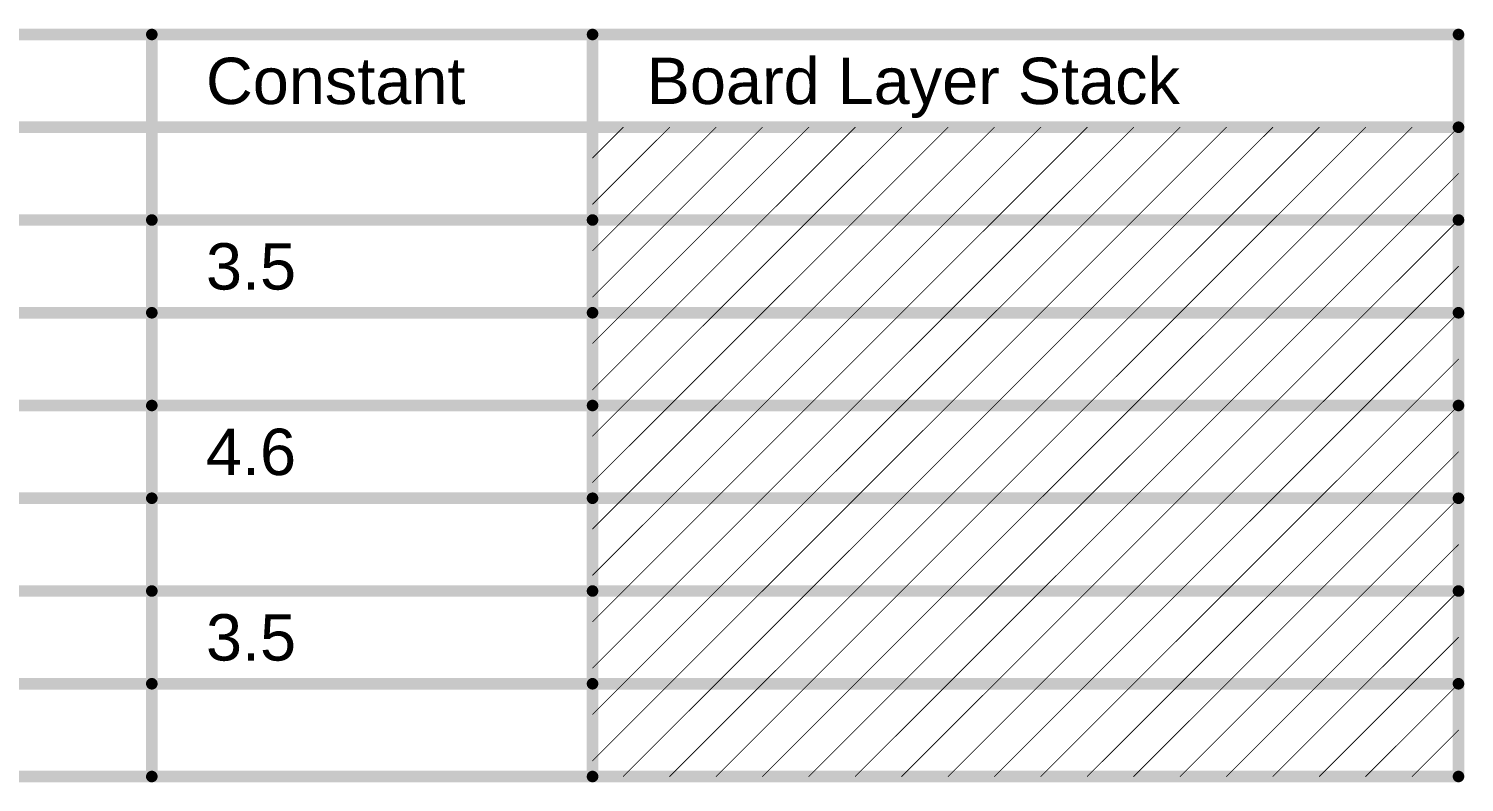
# Model space of a CAD drawing. Header units: inches. Extents: x -25 to 209, y 65 to 158.
# Drawn here: x 161.99 to 209.14, y 94.63 to 119.39 of the extents above; entities that cross this region are included whole.
import ezdxf

# ---------------------------------------------------------------- set-up
doc = ezdxf.new("R2010")
doc.units = ezdxf.units.IN
doc.layers.add('Fabrication', color=76, linetype='Continuous')
doc.styles.add('Arial', font='', dxfattribs={"height": 0.2})
doc.styles.get('Arial').set_extended_font_data('Arial')

msp = doc.modelspace()

# ---------------------------------------------------------------- linework, layer by layer
at = {"layer": 'Fabrication'}
for points in [[(93.664, 119.202, 0.381, 0.381, 0), (208.95, 119.202, 0.381, 0.381, 0)], [(166.036, 94.818, 0.381, 0.381, 0), (166.036, 119.202, 0.381, 0.381, 0)], [(180.51, 94.818, 0.381, 0.381, 0), (180.51, 119.202, 0.381, 0.381, 0)], [(208.95, 94.818, 0.381, 0.381, 0), (208.95, 119.202, 0.381, 0.381, 0)], [(93.664, 116.154, 0.381, 0.381, 0), (208.95, 116.154, 0.381, 0.381, 0)], [(180.51, 113.622, 0.0254, 0.0254, 0), (183.042, 116.154, 0.0254, 0.0254, 0)], [(180.51, 115.146, 0.0254, 0.0254, 0), (181.518, 116.154, 0.0254, 0.0254, 0)], [(181.518, 113.106, 0.0254, 0.0254, 0), (184.566, 116.154, 0.0254, 0.0254, 0)], [(183.042, 113.106, 0.0254, 0.0254, 0), (186.09, 116.154, 0.0254, 0.0254, 0)], [(184.566, 113.106, 0.0254, 0.0254, 0), (187.614, 116.154, 0.0254, 0.0254, 0)], [(186.09, 113.106, 0.0254, 0.0254, 0), (189.138, 116.154, 0.0254, 0.0254, 0)], [(187.614, 113.106, 0.0254, 0.0254, 0), (190.662, 116.154, 0.0254, 0.0254, 0)], [(189.138, 113.106, 0.0254, 0.0254, 0), (192.186, 116.154, 0.0254, 0.0254, 0)], [(190.662, 113.106, 0.0254, 0.0254, 0), (193.71, 116.154, 0.0254, 0.0254, 0)], [(192.186, 113.106, 0.0254, 0.0254, 0), (195.234, 116.154, 0.0254, 0.0254, 0)], [(193.71, 113.106, 0.0254, 0.0254, 0), (196.758, 116.154, 0.0254, 0.0254, 0)], [(195.234, 113.106, 0.0254, 0.0254, 0), (198.282, 116.154, 0.0254, 0.0254, 0)], [(196.758, 113.106, 0.0254, 0.0254, 0), (199.806, 116.154, 0.0254, 0.0254, 0)], [(198.282, 113.106, 0.0254, 0.0254, 0), (201.33, 116.154, 0.0254, 0.0254, 0)], [(199.806, 113.106, 0.0254, 0.0254, 0), (202.854, 116.154, 0.0254, 0.0254, 0)], [(201.33, 113.106, 0.0254, 0.0254, 0), (204.378, 116.154, 0.0254, 0.0254, 0)], [(202.854, 113.106, 0.0254, 0.0254, 0), (205.902, 116.154, 0.0254, 0.0254, 0)], [(204.378, 113.106, 0.0254, 0.0254, 0), (207.426, 116.154, 0.0254, 0.0254, 0)], [(205.902, 113.106, 0.0254, 0.0254, 0), (208.95, 116.154, 0.0254, 0.0254, 0)], [(207.426, 113.106, 0.0254, 0.0254, 0), (208.95, 114.63, 0.0254, 0.0254, 0)], [(149.53, 113.106, 0.381, 0.381, 0), (166.036, 113.106, 0.381, 0.381, 0)], [(166.036, 113.106, 0.381, 0.381, 0), (180.51, 113.106, 0.381, 0.381, 0)], [(180.51, 113.106, 0.381, 0.381, 0), (208.95, 113.106, 0.381, 0.381, 0)], [(180.51, 110.574, 0.0254, 0.0254, 0), (183.042, 113.106, 0.0254, 0.0254, 0)], [(180.51, 112.098, 0.0254, 0.0254, 0), (181.518, 113.106, 0.0254, 0.0254, 0)], [(181.518, 110.058, 0.0254, 0.0254, 0), (184.566, 113.106, 0.0254, 0.0254, 0)], [(183.042, 110.058, 0.0254, 0.0254, 0), (186.09, 113.106, 0.0254, 0.0254, 0)], [(184.566, 110.058, 0.0254, 0.0254, 0), (187.614, 113.106, 0.0254, 0.0254, 0)], [(186.09, 110.058, 0.0254, 0.0254, 0), (189.138, 113.106, 0.0254, 0.0254, 0)], [(187.614, 110.058, 0.0254, 0.0254, 0), (190.662, 113.106, 0.0254, 0.0254, 0)], [(189.138, 110.058, 0.0254, 0.0254, 0), (192.186, 113.106, 0.0254, 0.0254, 0)], [(190.662, 110.058, 0.0254, 0.0254, 0), (193.71, 113.106, 0.0254, 0.0254, 0)], [(192.186, 110.058, 0.0254, 0.0254, 0), (195.234, 113.106, 0.0254, 0.0254, 0)], [(193.71, 110.058, 0.0254, 0.0254, 0), (196.758, 113.106, 0.0254, 0.0254, 0)], [(195.234, 110.058, 0.0254, 0.0254, 0), (198.282, 113.106, 0.0254, 0.0254, 0)], [(196.758, 110.058, 0.0254, 0.0254, 0), (199.806, 113.106, 0.0254, 0.0254, 0)], [(198.282, 110.058, 0.0254, 0.0254, 0), (201.33, 113.106, 0.0254, 0.0254, 0)], [(199.806, 110.058, 0.0254, 0.0254, 0), (202.854, 113.106, 0.0254, 0.0254, 0)], [(201.33, 110.058, 0.0254, 0.0254, 0), (204.378, 113.106, 0.0254, 0.0254, 0)], [(202.854, 110.058, 0.0254, 0.0254, 0), (205.902, 113.106, 0.0254, 0.0254, 0)], [(204.378, 110.058, 0.0254, 0.0254, 0), (207.426, 113.106, 0.0254, 0.0254, 0)], [(205.902, 110.058, 0.0254, 0.0254, 0), (208.95, 113.106, 0.0254, 0.0254, 0)], [(207.426, 110.058, 0.0254, 0.0254, 0), (208.95, 111.582, 0.0254, 0.0254, 0)], [(149.53, 110.058, 0.381, 0.381, 0), (166.036, 110.058, 0.381, 0.381, 0)], [(166.036, 110.058, 0.381, 0.381, 0), (180.51, 110.058, 0.381, 0.381, 0)], [(180.51, 110.058, 0.381, 0.381, 0), (208.95, 110.058, 0.381, 0.381, 0)], [(180.51, 107.526, 0.0254, 0.0254, 0), (183.042, 110.058, 0.0254, 0.0254, 0)], [(180.51, 109.05, 0.0254, 0.0254, 0), (181.518, 110.058, 0.0254, 0.0254, 0)], [(181.518, 107.01, 0.0254, 0.0254, 0), (184.566, 110.058, 0.0254, 0.0254, 0)], [(183.042, 107.01, 0.0254, 0.0254, 0), (186.09, 110.058, 0.0254, 0.0254, 0)], [(184.566, 107.01, 0.0254, 0.0254, 0), (187.614, 110.058, 0.0254, 0.0254, 0)], [(186.09, 107.01, 0.0254, 0.0254, 0), (189.138, 110.058, 0.0254, 0.0254, 0)], [(187.614, 107.01, 0.0254, 0.0254, 0), (190.662, 110.058, 0.0254, 0.0254, 0)], [(189.138, 107.01, 0.0254, 0.0254, 0), (192.186, 110.058, 0.0254, 0.0254, 0)], [(190.662, 107.01, 0.0254, 0.0254, 0), (193.71, 110.058, 0.0254, 0.0254, 0)], [(192.186, 107.01, 0.0254, 0.0254, 0), (195.234, 110.058, 0.0254, 0.0254, 0)], [(193.71, 107.01, 0.0254, 0.0254, 0), (196.758, 110.058, 0.0254, 0.0254, 0)], [(195.234, 107.01, 0.0254, 0.0254, 0), (198.282, 110.058, 0.0254, 0.0254, 0)], [(196.758, 107.01, 0.0254, 0.0254, 0), (199.806, 110.058, 0.0254, 0.0254, 0)], [(198.282, 107.01, 0.0254, 0.0254, 0), (201.33, 110.058, 0.0254, 0.0254, 0)], [(199.806, 107.01, 0.0254, 0.0254, 0), (202.854, 110.058, 0.0254, 0.0254, 0)], [(201.33, 107.01, 0.0254, 0.0254, 0), (204.378, 110.058, 0.0254, 0.0254, 0)], [(202.854, 107.01, 0.0254, 0.0254, 0), (205.902, 110.058, 0.0254, 0.0254, 0)], [(204.378, 107.01, 0.0254, 0.0254, 0), (207.426, 110.058, 0.0254, 0.0254, 0)], [(205.902, 107.01, 0.0254, 0.0254, 0), (208.95, 110.058, 0.0254, 0.0254, 0)], [(207.426, 107.01, 0.0254, 0.0254, 0), (208.95, 108.534, 0.0254, 0.0254, 0)], [(149.53, 107.01, 0.381, 0.381, 0), (166.036, 107.01, 0.381, 0.381, 0)], [(166.036, 107.01, 0.381, 0.381, 0), (180.51, 107.01, 0.381, 0.381, 0)], [(180.51, 107.01, 0.381, 0.381, 0), (208.95, 107.01, 0.381, 0.381, 0)], [(180.51, 104.478, 0.0254, 0.0254, 0), (183.042, 107.01, 0.0254, 0.0254, 0)], [(180.51, 106.002, 0.0254, 0.0254, 0), (181.518, 107.01, 0.0254, 0.0254, 0)], [(181.518, 103.962, 0.0254, 0.0254, 0), (184.566, 107.01, 0.0254, 0.0254, 0)], [(183.042, 103.962, 0.0254, 0.0254, 0), (186.09, 107.01, 0.0254, 0.0254, 0)], [(184.566, 103.962, 0.0254, 0.0254, 0), (187.614, 107.01, 0.0254, 0.0254, 0)], [(186.09, 103.962, 0.0254, 0.0254, 0), (189.138, 107.01, 0.0254, 0.0254, 0)], [(187.614, 103.962, 0.0254, 0.0254, 0), (190.662, 107.01, 0.0254, 0.0254, 0)], [(189.138, 103.962, 0.0254, 0.0254, 0), (192.186, 107.01, 0.0254, 0.0254, 0)], [(190.662, 103.962, 0.0254, 0.0254, 0), (193.71, 107.01, 0.0254, 0.0254, 0)], [(192.186, 103.962, 0.0254, 0.0254, 0), (195.234, 107.01, 0.0254, 0.0254, 0)], [(193.71, 103.962, 0.0254, 0.0254, 0), (196.758, 107.01, 0.0254, 0.0254, 0)], [(195.234, 103.962, 0.0254, 0.0254, 0), (198.282, 107.01, 0.0254, 0.0254, 0)], [(196.758, 103.962, 0.0254, 0.0254, 0), (199.806, 107.01, 0.0254, 0.0254, 0)], [(198.282, 103.962, 0.0254, 0.0254, 0), (201.33, 107.01, 0.0254, 0.0254, 0)], [(199.806, 103.962, 0.0254, 0.0254, 0), (202.854, 107.01, 0.0254, 0.0254, 0)], [(201.33, 103.962, 0.0254, 0.0254, 0), (204.378, 107.01, 0.0254, 0.0254, 0)], [(202.854, 103.962, 0.0254, 0.0254, 0), (205.902, 107.01, 0.0254, 0.0254, 0)], [(204.378, 103.962, 0.0254, 0.0254, 0), (207.426, 107.01, 0.0254, 0.0254, 0)], [(205.902, 103.962, 0.0254, 0.0254, 0), (208.95, 107.01, 0.0254, 0.0254, 0)], [(207.426, 103.962, 0.0254, 0.0254, 0), (208.95, 105.486, 0.0254, 0.0254, 0)], [(149.53, 103.962, 0.381, 0.381, 0), (166.036, 103.962, 0.381, 0.381, 0)], [(166.036, 103.962, 0.381, 0.381, 0), (180.51, 103.962, 0.381, 0.381, 0)], [(180.51, 103.962, 0.381, 0.381, 0), (208.95, 103.962, 0.381, 0.381, 0)], [(180.51, 101.43, 0.0254, 0.0254, 0), (183.042, 103.962, 0.0254, 0.0254, 0)], [(180.51, 102.954, 0.0254, 0.0254, 0), (181.518, 103.962, 0.0254, 0.0254, 0)], [(181.518, 100.914, 0.0254, 0.0254, 0), (184.566, 103.962, 0.0254, 0.0254, 0)], [(183.042, 100.914, 0.0254, 0.0254, 0), (186.09, 103.962, 0.0254, 0.0254, 0)], [(184.566, 100.914, 0.0254, 0.0254, 0), (187.614, 103.962, 0.0254, 0.0254, 0)], [(186.09, 100.914, 0.0254, 0.0254, 0), (189.138, 103.962, 0.0254, 0.0254, 0)], [(187.614, 100.914, 0.0254, 0.0254, 0), (190.662, 103.962, 0.0254, 0.0254, 0)], [(189.138, 100.914, 0.0254, 0.0254, 0), (192.186, 103.962, 0.0254, 0.0254, 0)], [(190.662, 100.914, 0.0254, 0.0254, 0), (193.71, 103.962, 0.0254, 0.0254, 0)], [(192.186, 100.914, 0.0254, 0.0254, 0), (195.234, 103.962, 0.0254, 0.0254, 0)], [(193.71, 100.914, 0.0254, 0.0254, 0), (196.758, 103.962, 0.0254, 0.0254, 0)], [(195.234, 100.914, 0.0254, 0.0254, 0), (198.282, 103.962, 0.0254, 0.0254, 0)], [(196.758, 100.914, 0.0254, 0.0254, 0), (199.806, 103.962, 0.0254, 0.0254, 0)], [(198.282, 100.914, 0.0254, 0.0254, 0), (201.33, 103.962, 0.0254, 0.0254, 0)], [(199.806, 100.914, 0.0254, 0.0254, 0), (202.854, 103.962, 0.0254, 0.0254, 0)], [(201.33, 100.914, 0.0254, 0.0254, 0), (204.378, 103.962, 0.0254, 0.0254, 0)], [(202.854, 100.914, 0.0254, 0.0254, 0), (205.902, 103.962, 0.0254, 0.0254, 0)], [(204.378, 100.914, 0.0254, 0.0254, 0), (207.426, 103.962, 0.0254, 0.0254, 0)], [(205.902, 100.914, 0.0254, 0.0254, 0), (208.95, 103.962, 0.0254, 0.0254, 0)], [(207.426, 100.914, 0.0254, 0.0254, 0), (208.95, 102.438, 0.0254, 0.0254, 0)], [(149.53, 100.914, 0.381, 0.381, 0), (166.036, 100.914, 0.381, 0.381, 0)], [(166.036, 100.914, 0.381, 0.381, 0), (180.51, 100.914, 0.381, 0.381, 0)], [(180.51, 100.914, 0.381, 0.381, 0), (208.95, 100.914, 0.381, 0.381, 0)], [(180.51, 98.382, 0.0254, 0.0254, 0), (183.042, 100.914, 0.0254, 0.0254, 0)], [(180.51, 99.906, 0.0254, 0.0254, 0), (181.518, 100.914, 0.0254, 0.0254, 0)], [(181.518, 97.866, 0.0254, 0.0254, 0), (184.566, 100.914, 0.0254, 0.0254, 0)], [(183.042, 97.866, 0.0254, 0.0254, 0), (186.09, 100.914, 0.0254, 0.0254, 0)], [(184.566, 97.866, 0.0254, 0.0254, 0), (187.614, 100.914, 0.0254, 0.0254, 0)], [(186.09, 97.866, 0.0254, 0.0254, 0), (189.138, 100.914, 0.0254, 0.0254, 0)], [(187.614, 97.866, 0.0254, 0.0254, 0), (190.662, 100.914, 0.0254, 0.0254, 0)], [(189.138, 97.866, 0.0254, 0.0254, 0), (192.186, 100.914, 0.0254, 0.0254, 0)], [(190.662, 97.866, 0.0254, 0.0254, 0), (193.71, 100.914, 0.0254, 0.0254, 0)], [(192.186, 97.866, 0.0254, 0.0254, 0), (195.234, 100.914, 0.0254, 0.0254, 0)], [(193.71, 97.866, 0.0254, 0.0254, 0), (196.758, 100.914, 0.0254, 0.0254, 0)], [(195.234, 97.866, 0.0254, 0.0254, 0), (198.282, 100.914, 0.0254, 0.0254, 0)], [(196.758, 97.866, 0.0254, 0.0254, 0), (199.806, 100.914, 0.0254, 0.0254, 0)], [(198.282, 97.866, 0.0254, 0.0254, 0), (201.33, 100.914, 0.0254, 0.0254, 0)], [(199.806, 97.866, 0.0254, 0.0254, 0), (202.854, 100.914, 0.0254, 0.0254, 0)], [(201.33, 97.866, 0.0254, 0.0254, 0), (204.378, 100.914, 0.0254, 0.0254, 0)], [(202.854, 97.866, 0.0254, 0.0254, 0), (205.902, 100.914, 0.0254, 0.0254, 0)], [(204.378, 97.866, 0.0254, 0.0254, 0), (207.426, 100.914, 0.0254, 0.0254, 0)], [(205.902, 97.866, 0.0254, 0.0254, 0), (208.95, 100.914, 0.0254, 0.0254, 0)], [(207.426, 97.866, 0.0254, 0.0254, 0), (208.95, 99.39, 0.0254, 0.0254, 0)], [(149.53, 97.866, 0.381, 0.381, 0), (166.036, 97.866, 0.381, 0.381, 0)], [(166.036, 97.866, 0.381, 0.381, 0), (180.51, 97.866, 0.381, 0.381, 0)], [(180.51, 97.866, 0.381, 0.381, 0), (208.95, 97.866, 0.381, 0.381, 0)], [(180.51, 95.334, 0.0254, 0.0254, 0), (183.042, 97.866, 0.0254, 0.0254, 0)], [(180.51, 96.858, 0.0254, 0.0254, 0), (181.518, 97.866, 0.0254, 0.0254, 0)], [(181.518, 94.818, 0.0254, 0.0254, 0), (184.566, 97.866, 0.0254, 0.0254, 0)], [(183.042, 94.818, 0.0254, 0.0254, 0), (186.09, 97.866, 0.0254, 0.0254, 0)], [(184.566, 94.818, 0.0254, 0.0254, 0), (187.614, 97.866, 0.0254, 0.0254, 0)], [(186.09, 94.818, 0.0254, 0.0254, 0), (189.138, 97.866, 0.0254, 0.0254, 0)], [(187.614, 94.818, 0.0254, 0.0254, 0), (190.662, 97.866, 0.0254, 0.0254, 0)], [(189.138, 94.818, 0.0254, 0.0254, 0), (192.186, 97.866, 0.0254, 0.0254, 0)], [(190.662, 94.818, 0.0254, 0.0254, 0), (193.71, 97.866, 0.0254, 0.0254, 0)], [(192.186, 94.818, 0.0254, 0.0254, 0), (195.234, 97.866, 0.0254, 0.0254, 0)], [(193.71, 94.818, 0.0254, 0.0254, 0), (196.758, 97.866, 0.0254, 0.0254, 0)], [(195.234, 94.818, 0.0254, 0.0254, 0), (198.282, 97.866, 0.0254, 0.0254, 0)], [(196.758, 94.818, 0.0254, 0.0254, 0), (199.806, 97.866, 0.0254, 0.0254, 0)], [(198.282, 94.818, 0.0254, 0.0254, 0), (201.33, 97.866, 0.0254, 0.0254, 0)], [(199.806, 94.818, 0.0254, 0.0254, 0), (202.854, 97.866, 0.0254, 0.0254, 0)], [(201.33, 94.818, 0.0254, 0.0254, 0), (204.378, 97.866, 0.0254, 0.0254, 0)], [(202.854, 94.818, 0.0254, 0.0254, 0), (205.902, 97.866, 0.0254, 0.0254, 0)], [(204.378, 94.818, 0.0254, 0.0254, 0), (207.426, 97.866, 0.0254, 0.0254, 0)], [(205.902, 94.818, 0.0254, 0.0254, 0), (208.95, 97.866, 0.0254, 0.0254, 0)], [(207.426, 94.818, 0.0254, 0.0254, 0), (208.95, 96.342, 0.0254, 0.0254, 0)], [(149.53, 94.818, 0.381, 0.381, 0), (166.036, 94.818, 0.381, 0.381, 0)], [(166.036, 94.818, 0.381, 0.381, 0), (180.51, 94.818, 0.381, 0.381, 0)], [(180.51, 94.818, 0.381, 0.381, 0), (208.95, 94.818, 0.381, 0.381, 0)]]:
    msp.add_lwpolyline(points, format="xyseb", dxfattribs=at)
for points in [[(165.94, 119.202, 0.191, 0.191, 1), (166.131, 119.202, 0.191, 0.191, 1)], [(180.415, 119.202, 0.191, 0.191, 1), (180.605, 119.202, 0.191, 0.191, 1)], [(208.855, 119.202, 0.191, 0.191, 1), (209.045, 119.202, 0.191, 0.191, 1)], [(208.855, 119.202, 0.191, 0.191, 1), (209.045, 119.202, 0.191, 0.191, 1)], [(181.512, 116.154, 0.0127, 0.0127, 1), (181.524, 116.154, 0.0127, 0.0127, 1)], [(183.036, 116.154, 0.0127, 0.0127, 1), (183.048, 116.154, 0.0127, 0.0127, 1)], [(184.56, 116.154, 0.0127, 0.0127, 1), (184.572, 116.154, 0.0127, 0.0127, 1)], [(186.084, 116.154, 0.0127, 0.0127, 1), (186.096, 116.154, 0.0127, 0.0127, 1)], [(187.608, 116.154, 0.0127, 0.0127, 1), (187.62, 116.154, 0.0127, 0.0127, 1)], [(189.132, 116.154, 0.0127, 0.0127, 1), (189.144, 116.154, 0.0127, 0.0127, 1)], [(190.656, 116.154, 0.0127, 0.0127, 1), (190.668, 116.154, 0.0127, 0.0127, 1)], [(192.18, 116.154, 0.0127, 0.0127, 1), (192.192, 116.154, 0.0127, 0.0127, 1)], [(193.704, 116.154, 0.0127, 0.0127, 1), (193.716, 116.154, 0.0127, 0.0127, 1)], [(195.228, 116.154, 0.0127, 0.0127, 1), (195.24, 116.154, 0.0127, 0.0127, 1)], [(196.752, 116.154, 0.0127, 0.0127, 1), (196.764, 116.154, 0.0127, 0.0127, 1)], [(198.276, 116.154, 0.0127, 0.0127, 1), (198.288, 116.154, 0.0127, 0.0127, 1)], [(199.8, 116.154, 0.0127, 0.0127, 1), (199.812, 116.154, 0.0127, 0.0127, 1)], [(201.324, 116.154, 0.0127, 0.0127, 1), (201.336, 116.154, 0.0127, 0.0127, 1)], [(202.848, 116.154, 0.0127, 0.0127, 1), (202.86, 116.154, 0.0127, 0.0127, 1)], [(204.372, 116.154, 0.0127, 0.0127, 1), (204.384, 116.154, 0.0127, 0.0127, 1)], [(205.896, 116.154, 0.0127, 0.0127, 1), (205.908, 116.154, 0.0127, 0.0127, 1)], [(207.42, 116.154, 0.0127, 0.0127, 1), (207.432, 116.154, 0.0127, 0.0127, 1)], [(208.855, 116.154, 0.191, 0.191, 1), (209.045, 116.154, 0.191, 0.191, 1)], [(208.944, 116.154, 0.0127, 0.0127, 1), (208.956, 116.154, 0.0127, 0.0127, 1)], [(180.504, 115.146, 0.0127, 0.0127, 1), (180.516, 115.146, 0.0127, 0.0127, 1)], [(208.944, 114.63, 0.0127, 0.0127, 1), (208.956, 114.63, 0.0127, 0.0127, 1)], [(180.504, 113.622, 0.0127, 0.0127, 1), (180.516, 113.622, 0.0127, 0.0127, 1)], [(165.94, 113.106, 0.191, 0.191, 1), (166.131, 113.106, 0.191, 0.191, 1)], [(165.94, 113.106, 0.191, 0.191, 1), (166.131, 113.106, 0.191, 0.191, 1)], [(180.415, 113.106, 0.191, 0.191, 1), (180.605, 113.106, 0.191, 0.191, 1)], [(180.415, 113.106, 0.191, 0.191, 1), (180.605, 113.106, 0.191, 0.191, 1)], [(208.855, 113.106, 0.191, 0.191, 1), (209.045, 113.106, 0.191, 0.191, 1)], [(181.512, 113.106, 0.0127, 0.0127, 1), (181.524, 113.106, 0.0127, 0.0127, 1)], [(181.512, 113.106, 0.0127, 0.0127, 1), (181.524, 113.106, 0.0127, 0.0127, 1)], [(183.036, 113.106, 0.0127, 0.0127, 1), (183.048, 113.106, 0.0127, 0.0127, 1)], [(183.036, 113.106, 0.0127, 0.0127, 1), (183.048, 113.106, 0.0127, 0.0127, 1)], [(184.56, 113.106, 0.0127, 0.0127, 1), (184.572, 113.106, 0.0127, 0.0127, 1)], [(184.56, 113.106, 0.0127, 0.0127, 1), (184.572, 113.106, 0.0127, 0.0127, 1)], [(186.084, 113.106, 0.0127, 0.0127, 1), (186.096, 113.106, 0.0127, 0.0127, 1)], [(186.084, 113.106, 0.0127, 0.0127, 1), (186.096, 113.106, 0.0127, 0.0127, 1)], [(187.608, 113.106, 0.0127, 0.0127, 1), (187.62, 113.106, 0.0127, 0.0127, 1)], [(187.608, 113.106, 0.0127, 0.0127, 1), (187.62, 113.106, 0.0127, 0.0127, 1)], [(189.132, 113.106, 0.0127, 0.0127, 1), (189.144, 113.106, 0.0127, 0.0127, 1)], [(189.132, 113.106, 0.0127, 0.0127, 1), (189.144, 113.106, 0.0127, 0.0127, 1)], [(190.656, 113.106, 0.0127, 0.0127, 1), (190.668, 113.106, 0.0127, 0.0127, 1)], [(190.656, 113.106, 0.0127, 0.0127, 1), (190.668, 113.106, 0.0127, 0.0127, 1)], [(192.18, 113.106, 0.0127, 0.0127, 1), (192.192, 113.106, 0.0127, 0.0127, 1)], [(192.18, 113.106, 0.0127, 0.0127, 1), (192.192, 113.106, 0.0127, 0.0127, 1)], [(193.704, 113.106, 0.0127, 0.0127, 1), (193.716, 113.106, 0.0127, 0.0127, 1)], [(193.704, 113.106, 0.0127, 0.0127, 1), (193.716, 113.106, 0.0127, 0.0127, 1)], [(195.228, 113.106, 0.0127, 0.0127, 1), (195.24, 113.106, 0.0127, 0.0127, 1)], [(195.228, 113.106, 0.0127, 0.0127, 1), (195.24, 113.106, 0.0127, 0.0127, 1)], [(196.752, 113.106, 0.0127, 0.0127, 1), (196.764, 113.106, 0.0127, 0.0127, 1)], [(196.752, 113.106, 0.0127, 0.0127, 1), (196.764, 113.106, 0.0127, 0.0127, 1)], [(198.276, 113.106, 0.0127, 0.0127, 1), (198.288, 113.106, 0.0127, 0.0127, 1)], [(198.276, 113.106, 0.0127, 0.0127, 1), (198.288, 113.106, 0.0127, 0.0127, 1)], [(199.8, 113.106, 0.0127, 0.0127, 1), (199.812, 113.106, 0.0127, 0.0127, 1)], [(199.8, 113.106, 0.0127, 0.0127, 1), (199.812, 113.106, 0.0127, 0.0127, 1)], [(201.324, 113.106, 0.0127, 0.0127, 1), (201.336, 113.106, 0.0127, 0.0127, 1)], [(201.324, 113.106, 0.0127, 0.0127, 1), (201.336, 113.106, 0.0127, 0.0127, 1)], [(202.848, 113.106, 0.0127, 0.0127, 1), (202.86, 113.106, 0.0127, 0.0127, 1)], [(202.848, 113.106, 0.0127, 0.0127, 1), (202.86, 113.106, 0.0127, 0.0127, 1)], [(204.372, 113.106, 0.0127, 0.0127, 1), (204.384, 113.106, 0.0127, 0.0127, 1)], [(204.372, 113.106, 0.0127, 0.0127, 1), (204.384, 113.106, 0.0127, 0.0127, 1)], [(205.896, 113.106, 0.0127, 0.0127, 1), (205.908, 113.106, 0.0127, 0.0127, 1)], [(205.896, 113.106, 0.0127, 0.0127, 1), (205.908, 113.106, 0.0127, 0.0127, 1)], [(207.42, 113.106, 0.0127, 0.0127, 1), (207.432, 113.106, 0.0127, 0.0127, 1)], [(207.42, 113.106, 0.0127, 0.0127, 1), (207.432, 113.106, 0.0127, 0.0127, 1)], [(208.944, 113.106, 0.0127, 0.0127, 1), (208.956, 113.106, 0.0127, 0.0127, 1)], [(180.504, 112.098, 0.0127, 0.0127, 1), (180.516, 112.098, 0.0127, 0.0127, 1)], [(208.944, 111.582, 0.0127, 0.0127, 1), (208.956, 111.582, 0.0127, 0.0127, 1)], [(180.504, 110.574, 0.0127, 0.0127, 1), (180.516, 110.574, 0.0127, 0.0127, 1)], [(165.94, 110.058, 0.191, 0.191, 1), (166.131, 110.058, 0.191, 0.191, 1)], [(165.94, 110.058, 0.191, 0.191, 1), (166.131, 110.058, 0.191, 0.191, 1)], [(180.415, 110.058, 0.191, 0.191, 1), (180.605, 110.058, 0.191, 0.191, 1)], [(180.415, 110.058, 0.191, 0.191, 1), (180.605, 110.058, 0.191, 0.191, 1)], [(181.512, 110.058, 0.0127, 0.0127, 1), (181.524, 110.058, 0.0127, 0.0127, 1)], [(181.512, 110.058, 0.0127, 0.0127, 1), (181.524, 110.058, 0.0127, 0.0127, 1)], [(183.036, 110.058, 0.0127, 0.0127, 1), (183.048, 110.058, 0.0127, 0.0127, 1)], [(183.036, 110.058, 0.0127, 0.0127, 1), (183.048, 110.058, 0.0127, 0.0127, 1)], [(184.56, 110.058, 0.0127, 0.0127, 1), (184.572, 110.058, 0.0127, 0.0127, 1)], [(184.56, 110.058, 0.0127, 0.0127, 1), (184.572, 110.058, 0.0127, 0.0127, 1)], [(186.084, 110.058, 0.0127, 0.0127, 1), (186.096, 110.058, 0.0127, 0.0127, 1)], [(186.084, 110.058, 0.0127, 0.0127, 1), (186.096, 110.058, 0.0127, 0.0127, 1)], [(187.608, 110.058, 0.0127, 0.0127, 1), (187.62, 110.058, 0.0127, 0.0127, 1)], [(187.608, 110.058, 0.0127, 0.0127, 1), (187.62, 110.058, 0.0127, 0.0127, 1)], [(189.132, 110.058, 0.0127, 0.0127, 1), (189.144, 110.058, 0.0127, 0.0127, 1)], [(189.132, 110.058, 0.0127, 0.0127, 1), (189.144, 110.058, 0.0127, 0.0127, 1)], [(190.656, 110.058, 0.0127, 0.0127, 1), (190.668, 110.058, 0.0127, 0.0127, 1)], [(190.656, 110.058, 0.0127, 0.0127, 1), (190.668, 110.058, 0.0127, 0.0127, 1)], [(192.18, 110.058, 0.0127, 0.0127, 1), (192.192, 110.058, 0.0127, 0.0127, 1)], [(192.18, 110.058, 0.0127, 0.0127, 1), (192.192, 110.058, 0.0127, 0.0127, 1)], [(193.704, 110.058, 0.0127, 0.0127, 1), (193.716, 110.058, 0.0127, 0.0127, 1)], [(193.704, 110.058, 0.0127, 0.0127, 1), (193.716, 110.058, 0.0127, 0.0127, 1)], [(195.228, 110.058, 0.0127, 0.0127, 1), (195.24, 110.058, 0.0127, 0.0127, 1)], [(195.228, 110.058, 0.0127, 0.0127, 1), (195.24, 110.058, 0.0127, 0.0127, 1)], [(196.752, 110.058, 0.0127, 0.0127, 1), (196.764, 110.058, 0.0127, 0.0127, 1)], [(196.752, 110.058, 0.0127, 0.0127, 1), (196.764, 110.058, 0.0127, 0.0127, 1)], [(198.276, 110.058, 0.0127, 0.0127, 1), (198.288, 110.058, 0.0127, 0.0127, 1)], [(198.276, 110.058, 0.0127, 0.0127, 1), (198.288, 110.058, 0.0127, 0.0127, 1)], [(199.8, 110.058, 0.0127, 0.0127, 1), (199.812, 110.058, 0.0127, 0.0127, 1)], [(199.8, 110.058, 0.0127, 0.0127, 1), (199.812, 110.058, 0.0127, 0.0127, 1)], [(201.324, 110.058, 0.0127, 0.0127, 1), (201.336, 110.058, 0.0127, 0.0127, 1)], [(201.324, 110.058, 0.0127, 0.0127, 1), (201.336, 110.058, 0.0127, 0.0127, 1)], [(202.848, 110.058, 0.0127, 0.0127, 1), (202.86, 110.058, 0.0127, 0.0127, 1)], [(202.848, 110.058, 0.0127, 0.0127, 1), (202.86, 110.058, 0.0127, 0.0127, 1)], [(204.372, 110.058, 0.0127, 0.0127, 1), (204.384, 110.058, 0.0127, 0.0127, 1)], [(204.372, 110.058, 0.0127, 0.0127, 1), (204.384, 110.058, 0.0127, 0.0127, 1)], [(205.896, 110.058, 0.0127, 0.0127, 1), (205.908, 110.058, 0.0127, 0.0127, 1)], [(205.896, 110.058, 0.0127, 0.0127, 1), (205.908, 110.058, 0.0127, 0.0127, 1)], [(207.42, 110.058, 0.0127, 0.0127, 1), (207.432, 110.058, 0.0127, 0.0127, 1)], [(207.42, 110.058, 0.0127, 0.0127, 1), (207.432, 110.058, 0.0127, 0.0127, 1)], [(208.855, 110.058, 0.191, 0.191, 1), (209.045, 110.058, 0.191, 0.191, 1)], [(208.944, 110.058, 0.0127, 0.0127, 1), (208.956, 110.058, 0.0127, 0.0127, 1)], [(180.504, 109.05, 0.0127, 0.0127, 1), (180.516, 109.05, 0.0127, 0.0127, 1)], [(208.944, 108.534, 0.0127, 0.0127, 1), (208.956, 108.534, 0.0127, 0.0127, 1)], [(180.504, 107.526, 0.0127, 0.0127, 1), (180.516, 107.526, 0.0127, 0.0127, 1)], [(165.94, 107.01, 0.191, 0.191, 1), (166.131, 107.01, 0.191, 0.191, 1)], [(165.94, 107.01, 0.191, 0.191, 1), (166.131, 107.01, 0.191, 0.191, 1)], [(180.415, 107.01, 0.191, 0.191, 1), (180.605, 107.01, 0.191, 0.191, 1)], [(180.415, 107.01, 0.191, 0.191, 1), (180.605, 107.01, 0.191, 0.191, 1)], [(208.855, 107.01, 0.191, 0.191, 1), (209.045, 107.01, 0.191, 0.191, 1)], [(181.512, 107.01, 0.0127, 0.0127, 1), (181.524, 107.01, 0.0127, 0.0127, 1)], [(181.512, 107.01, 0.0127, 0.0127, 1), (181.524, 107.01, 0.0127, 0.0127, 1)], [(183.036, 107.01, 0.0127, 0.0127, 1), (183.048, 107.01, 0.0127, 0.0127, 1)], [(183.036, 107.01, 0.0127, 0.0127, 1), (183.048, 107.01, 0.0127, 0.0127, 1)], [(184.56, 107.01, 0.0127, 0.0127, 1), (184.572, 107.01, 0.0127, 0.0127, 1)], [(184.56, 107.01, 0.0127, 0.0127, 1), (184.572, 107.01, 0.0127, 0.0127, 1)], [(186.084, 107.01, 0.0127, 0.0127, 1), (186.096, 107.01, 0.0127, 0.0127, 1)], [(186.084, 107.01, 0.0127, 0.0127, 1), (186.096, 107.01, 0.0127, 0.0127, 1)], [(187.608, 107.01, 0.0127, 0.0127, 1), (187.62, 107.01, 0.0127, 0.0127, 1)], [(187.608, 107.01, 0.0127, 0.0127, 1), (187.62, 107.01, 0.0127, 0.0127, 1)], [(189.132, 107.01, 0.0127, 0.0127, 1), (189.144, 107.01, 0.0127, 0.0127, 1)], [(189.132, 107.01, 0.0127, 0.0127, 1), (189.144, 107.01, 0.0127, 0.0127, 1)], [(190.656, 107.01, 0.0127, 0.0127, 1), (190.668, 107.01, 0.0127, 0.0127, 1)], [(190.656, 107.01, 0.0127, 0.0127, 1), (190.668, 107.01, 0.0127, 0.0127, 1)], [(192.18, 107.01, 0.0127, 0.0127, 1), (192.192, 107.01, 0.0127, 0.0127, 1)], [(192.18, 107.01, 0.0127, 0.0127, 1), (192.192, 107.01, 0.0127, 0.0127, 1)], [(193.704, 107.01, 0.0127, 0.0127, 1), (193.716, 107.01, 0.0127, 0.0127, 1)], [(193.704, 107.01, 0.0127, 0.0127, 1), (193.716, 107.01, 0.0127, 0.0127, 1)], [(195.228, 107.01, 0.0127, 0.0127, 1), (195.24, 107.01, 0.0127, 0.0127, 1)], [(195.228, 107.01, 0.0127, 0.0127, 1), (195.24, 107.01, 0.0127, 0.0127, 1)], [(196.752, 107.01, 0.0127, 0.0127, 1), (196.764, 107.01, 0.0127, 0.0127, 1)], [(196.752, 107.01, 0.0127, 0.0127, 1), (196.764, 107.01, 0.0127, 0.0127, 1)], [(198.276, 107.01, 0.0127, 0.0127, 1), (198.288, 107.01, 0.0127, 0.0127, 1)], [(198.276, 107.01, 0.0127, 0.0127, 1), (198.288, 107.01, 0.0127, 0.0127, 1)], [(199.8, 107.01, 0.0127, 0.0127, 1), (199.812, 107.01, 0.0127, 0.0127, 1)], [(199.8, 107.01, 0.0127, 0.0127, 1), (199.812, 107.01, 0.0127, 0.0127, 1)], [(201.324, 107.01, 0.0127, 0.0127, 1), (201.336, 107.01, 0.0127, 0.0127, 1)], [(201.324, 107.01, 0.0127, 0.0127, 1), (201.336, 107.01, 0.0127, 0.0127, 1)], [(202.848, 107.01, 0.0127, 0.0127, 1), (202.86, 107.01, 0.0127, 0.0127, 1)], [(202.848, 107.01, 0.0127, 0.0127, 1), (202.86, 107.01, 0.0127, 0.0127, 1)], [(204.372, 107.01, 0.0127, 0.0127, 1), (204.384, 107.01, 0.0127, 0.0127, 1)], [(204.372, 107.01, 0.0127, 0.0127, 1), (204.384, 107.01, 0.0127, 0.0127, 1)], [(205.896, 107.01, 0.0127, 0.0127, 1), (205.908, 107.01, 0.0127, 0.0127, 1)], [(205.896, 107.01, 0.0127, 0.0127, 1), (205.908, 107.01, 0.0127, 0.0127, 1)], [(207.42, 107.01, 0.0127, 0.0127, 1), (207.432, 107.01, 0.0127, 0.0127, 1)], [(207.42, 107.01, 0.0127, 0.0127, 1), (207.432, 107.01, 0.0127, 0.0127, 1)], [(208.944, 107.01, 0.0127, 0.0127, 1), (208.956, 107.01, 0.0127, 0.0127, 1)], [(180.504, 106.002, 0.0127, 0.0127, 1), (180.516, 106.002, 0.0127, 0.0127, 1)], [(208.944, 105.486, 0.0127, 0.0127, 1), (208.956, 105.486, 0.0127, 0.0127, 1)], [(180.504, 104.478, 0.0127, 0.0127, 1), (180.516, 104.478, 0.0127, 0.0127, 1)], [(165.94, 103.962, 0.191, 0.191, 1), (166.131, 103.962, 0.191, 0.191, 1)], [(165.94, 103.962, 0.191, 0.191, 1), (166.131, 103.962, 0.191, 0.191, 1)], [(180.415, 103.962, 0.191, 0.191, 1), (180.605, 103.962, 0.191, 0.191, 1)], [(180.415, 103.962, 0.191, 0.191, 1), (180.605, 103.962, 0.191, 0.191, 1)], [(181.512, 103.962, 0.0127, 0.0127, 1), (181.524, 103.962, 0.0127, 0.0127, 1)], [(181.512, 103.962, 0.0127, 0.0127, 1), (181.524, 103.962, 0.0127, 0.0127, 1)], [(183.036, 103.962, 0.0127, 0.0127, 1), (183.048, 103.962, 0.0127, 0.0127, 1)], [(183.036, 103.962, 0.0127, 0.0127, 1), (183.048, 103.962, 0.0127, 0.0127, 1)], [(184.56, 103.962, 0.0127, 0.0127, 1), (184.572, 103.962, 0.0127, 0.0127, 1)], [(184.56, 103.962, 0.0127, 0.0127, 1), (184.572, 103.962, 0.0127, 0.0127, 1)], [(186.084, 103.962, 0.0127, 0.0127, 1), (186.096, 103.962, 0.0127, 0.0127, 1)], [(186.084, 103.962, 0.0127, 0.0127, 1), (186.096, 103.962, 0.0127, 0.0127, 1)], [(187.608, 103.962, 0.0127, 0.0127, 1), (187.62, 103.962, 0.0127, 0.0127, 1)], [(187.608, 103.962, 0.0127, 0.0127, 1), (187.62, 103.962, 0.0127, 0.0127, 1)], [(189.132, 103.962, 0.0127, 0.0127, 1), (189.144, 103.962, 0.0127, 0.0127, 1)], [(189.132, 103.962, 0.0127, 0.0127, 1), (189.144, 103.962, 0.0127, 0.0127, 1)], [(190.656, 103.962, 0.0127, 0.0127, 1), (190.668, 103.962, 0.0127, 0.0127, 1)], [(190.656, 103.962, 0.0127, 0.0127, 1), (190.668, 103.962, 0.0127, 0.0127, 1)], [(192.18, 103.962, 0.0127, 0.0127, 1), (192.192, 103.962, 0.0127, 0.0127, 1)], [(192.18, 103.962, 0.0127, 0.0127, 1), (192.192, 103.962, 0.0127, 0.0127, 1)], [(193.704, 103.962, 0.0127, 0.0127, 1), (193.716, 103.962, 0.0127, 0.0127, 1)], [(193.704, 103.962, 0.0127, 0.0127, 1), (193.716, 103.962, 0.0127, 0.0127, 1)], [(195.228, 103.962, 0.0127, 0.0127, 1), (195.24, 103.962, 0.0127, 0.0127, 1)], [(195.228, 103.962, 0.0127, 0.0127, 1), (195.24, 103.962, 0.0127, 0.0127, 1)], [(196.752, 103.962, 0.0127, 0.0127, 1), (196.764, 103.962, 0.0127, 0.0127, 1)], [(196.752, 103.962, 0.0127, 0.0127, 1), (196.764, 103.962, 0.0127, 0.0127, 1)], [(198.276, 103.962, 0.0127, 0.0127, 1), (198.288, 103.962, 0.0127, 0.0127, 1)], [(198.276, 103.962, 0.0127, 0.0127, 1), (198.288, 103.962, 0.0127, 0.0127, 1)], [(199.8, 103.962, 0.0127, 0.0127, 1), (199.812, 103.962, 0.0127, 0.0127, 1)], [(199.8, 103.962, 0.0127, 0.0127, 1), (199.812, 103.962, 0.0127, 0.0127, 1)], [(201.324, 103.962, 0.0127, 0.0127, 1), (201.336, 103.962, 0.0127, 0.0127, 1)], [(201.324, 103.962, 0.0127, 0.0127, 1), (201.336, 103.962, 0.0127, 0.0127, 1)], [(202.848, 103.962, 0.0127, 0.0127, 1), (202.86, 103.962, 0.0127, 0.0127, 1)], [(202.848, 103.962, 0.0127, 0.0127, 1), (202.86, 103.962, 0.0127, 0.0127, 1)], [(204.372, 103.962, 0.0127, 0.0127, 1), (204.384, 103.962, 0.0127, 0.0127, 1)], [(204.372, 103.962, 0.0127, 0.0127, 1), (204.384, 103.962, 0.0127, 0.0127, 1)], [(205.896, 103.962, 0.0127, 0.0127, 1), (205.908, 103.962, 0.0127, 0.0127, 1)], [(205.896, 103.962, 0.0127, 0.0127, 1), (205.908, 103.962, 0.0127, 0.0127, 1)], [(207.42, 103.962, 0.0127, 0.0127, 1), (207.432, 103.962, 0.0127, 0.0127, 1)], [(207.42, 103.962, 0.0127, 0.0127, 1), (207.432, 103.962, 0.0127, 0.0127, 1)], [(208.855, 103.962, 0.191, 0.191, 1), (209.045, 103.962, 0.191, 0.191, 1)], [(208.944, 103.962, 0.0127, 0.0127, 1), (208.956, 103.962, 0.0127, 0.0127, 1)], [(180.504, 102.954, 0.0127, 0.0127, 1), (180.516, 102.954, 0.0127, 0.0127, 1)], [(208.944, 102.438, 0.0127, 0.0127, 1), (208.956, 102.438, 0.0127, 0.0127, 1)], [(180.504, 101.43, 0.0127, 0.0127, 1), (180.516, 101.43, 0.0127, 0.0127, 1)], [(165.94, 100.914, 0.191, 0.191, 1), (166.131, 100.914, 0.191, 0.191, 1)], [(165.94, 100.914, 0.191, 0.191, 1), (166.131, 100.914, 0.191, 0.191, 1)], [(180.415, 100.914, 0.191, 0.191, 1), (180.605, 100.914, 0.191, 0.191, 1)], [(180.415, 100.914, 0.191, 0.191, 1), (180.605, 100.914, 0.191, 0.191, 1)], [(181.512, 100.914, 0.0127, 0.0127, 1), (181.524, 100.914, 0.0127, 0.0127, 1)], [(181.512, 100.914, 0.0127, 0.0127, 1), (181.524, 100.914, 0.0127, 0.0127, 1)], [(183.036, 100.914, 0.0127, 0.0127, 1), (183.048, 100.914, 0.0127, 0.0127, 1)], [(183.036, 100.914, 0.0127, 0.0127, 1), (183.048, 100.914, 0.0127, 0.0127, 1)], [(184.56, 100.914, 0.0127, 0.0127, 1), (184.572, 100.914, 0.0127, 0.0127, 1)], [(184.56, 100.914, 0.0127, 0.0127, 1), (184.572, 100.914, 0.0127, 0.0127, 1)], [(186.084, 100.914, 0.0127, 0.0127, 1), (186.096, 100.914, 0.0127, 0.0127, 1)], [(186.084, 100.914, 0.0127, 0.0127, 1), (186.096, 100.914, 0.0127, 0.0127, 1)], [(187.608, 100.914, 0.0127, 0.0127, 1), (187.62, 100.914, 0.0127, 0.0127, 1)], [(187.608, 100.914, 0.0127, 0.0127, 1), (187.62, 100.914, 0.0127, 0.0127, 1)], [(189.132, 100.914, 0.0127, 0.0127, 1), (189.144, 100.914, 0.0127, 0.0127, 1)], [(189.132, 100.914, 0.0127, 0.0127, 1), (189.144, 100.914, 0.0127, 0.0127, 1)], [(190.656, 100.914, 0.0127, 0.0127, 1), (190.668, 100.914, 0.0127, 0.0127, 1)], [(190.656, 100.914, 0.0127, 0.0127, 1), (190.668, 100.914, 0.0127, 0.0127, 1)], [(192.18, 100.914, 0.0127, 0.0127, 1), (192.192, 100.914, 0.0127, 0.0127, 1)], [(192.18, 100.914, 0.0127, 0.0127, 1), (192.192, 100.914, 0.0127, 0.0127, 1)], [(193.704, 100.914, 0.0127, 0.0127, 1), (193.716, 100.914, 0.0127, 0.0127, 1)], [(193.704, 100.914, 0.0127, 0.0127, 1), (193.716, 100.914, 0.0127, 0.0127, 1)], [(195.228, 100.914, 0.0127, 0.0127, 1), (195.24, 100.914, 0.0127, 0.0127, 1)], [(195.228, 100.914, 0.0127, 0.0127, 1), (195.24, 100.914, 0.0127, 0.0127, 1)], [(196.752, 100.914, 0.0127, 0.0127, 1), (196.764, 100.914, 0.0127, 0.0127, 1)], [(196.752, 100.914, 0.0127, 0.0127, 1), (196.764, 100.914, 0.0127, 0.0127, 1)], [(198.276, 100.914, 0.0127, 0.0127, 1), (198.288, 100.914, 0.0127, 0.0127, 1)], [(198.276, 100.914, 0.0127, 0.0127, 1), (198.288, 100.914, 0.0127, 0.0127, 1)], [(199.8, 100.914, 0.0127, 0.0127, 1), (199.812, 100.914, 0.0127, 0.0127, 1)], [(199.8, 100.914, 0.0127, 0.0127, 1), (199.812, 100.914, 0.0127, 0.0127, 1)], [(201.324, 100.914, 0.0127, 0.0127, 1), (201.336, 100.914, 0.0127, 0.0127, 1)], [(201.324, 100.914, 0.0127, 0.0127, 1), (201.336, 100.914, 0.0127, 0.0127, 1)], [(202.848, 100.914, 0.0127, 0.0127, 1), (202.86, 100.914, 0.0127, 0.0127, 1)], [(202.848, 100.914, 0.0127, 0.0127, 1), (202.86, 100.914, 0.0127, 0.0127, 1)], [(204.372, 100.914, 0.0127, 0.0127, 1), (204.384, 100.914, 0.0127, 0.0127, 1)], [(204.372, 100.914, 0.0127, 0.0127, 1), (204.384, 100.914, 0.0127, 0.0127, 1)], [(205.896, 100.914, 0.0127, 0.0127, 1), (205.908, 100.914, 0.0127, 0.0127, 1)], [(205.896, 100.914, 0.0127, 0.0127, 1), (205.908, 100.914, 0.0127, 0.0127, 1)], [(207.42, 100.914, 0.0127, 0.0127, 1), (207.432, 100.914, 0.0127, 0.0127, 1)], [(207.42, 100.914, 0.0127, 0.0127, 1), (207.432, 100.914, 0.0127, 0.0127, 1)], [(208.855, 100.914, 0.191, 0.191, 1), (209.045, 100.914, 0.191, 0.191, 1)], [(208.944, 100.914, 0.0127, 0.0127, 1), (208.956, 100.914, 0.0127, 0.0127, 1)], [(180.504, 99.906, 0.0127, 0.0127, 1), (180.516, 99.906, 0.0127, 0.0127, 1)], [(208.944, 99.39, 0.0127, 0.0127, 1), (208.956, 99.39, 0.0127, 0.0127, 1)], [(180.504, 98.382, 0.0127, 0.0127, 1), (180.516, 98.382, 0.0127, 0.0127, 1)], [(165.94, 97.866, 0.191, 0.191, 1), (166.131, 97.866, 0.191, 0.191, 1)], [(165.94, 97.866, 0.191, 0.191, 1), (166.131, 97.866, 0.191, 0.191, 1)], [(180.415, 97.866, 0.191, 0.191, 1), (180.605, 97.866, 0.191, 0.191, 1)], [(180.415, 97.866, 0.191, 0.191, 1), (180.605, 97.866, 0.191, 0.191, 1)], [(181.512, 97.866, 0.0127, 0.0127, 1), (181.524, 97.866, 0.0127, 0.0127, 1)], [(181.512, 97.866, 0.0127, 0.0127, 1), (181.524, 97.866, 0.0127, 0.0127, 1)], [(183.036, 97.866, 0.0127, 0.0127, 1), (183.048, 97.866, 0.0127, 0.0127, 1)], [(183.036, 97.866, 0.0127, 0.0127, 1), (183.048, 97.866, 0.0127, 0.0127, 1)], [(184.56, 97.866, 0.0127, 0.0127, 1), (184.572, 97.866, 0.0127, 0.0127, 1)], [(184.56, 97.866, 0.0127, 0.0127, 1), (184.572, 97.866, 0.0127, 0.0127, 1)], [(186.084, 97.866, 0.0127, 0.0127, 1), (186.096, 97.866, 0.0127, 0.0127, 1)], [(186.084, 97.866, 0.0127, 0.0127, 1), (186.096, 97.866, 0.0127, 0.0127, 1)], [(187.608, 97.866, 0.0127, 0.0127, 1), (187.62, 97.866, 0.0127, 0.0127, 1)], [(187.608, 97.866, 0.0127, 0.0127, 1), (187.62, 97.866, 0.0127, 0.0127, 1)], [(189.132, 97.866, 0.0127, 0.0127, 1), (189.144, 97.866, 0.0127, 0.0127, 1)], [(189.132, 97.866, 0.0127, 0.0127, 1), (189.144, 97.866, 0.0127, 0.0127, 1)], [(190.656, 97.866, 0.0127, 0.0127, 1), (190.668, 97.866, 0.0127, 0.0127, 1)], [(190.656, 97.866, 0.0127, 0.0127, 1), (190.668, 97.866, 0.0127, 0.0127, 1)], [(192.18, 97.866, 0.0127, 0.0127, 1), (192.192, 97.866, 0.0127, 0.0127, 1)], [(192.18, 97.866, 0.0127, 0.0127, 1), (192.192, 97.866, 0.0127, 0.0127, 1)], [(193.704, 97.866, 0.0127, 0.0127, 1), (193.716, 97.866, 0.0127, 0.0127, 1)], [(193.704, 97.866, 0.0127, 0.0127, 1), (193.716, 97.866, 0.0127, 0.0127, 1)], [(195.228, 97.866, 0.0127, 0.0127, 1), (195.24, 97.866, 0.0127, 0.0127, 1)], [(195.228, 97.866, 0.0127, 0.0127, 1), (195.24, 97.866, 0.0127, 0.0127, 1)], [(196.752, 97.866, 0.0127, 0.0127, 1), (196.764, 97.866, 0.0127, 0.0127, 1)], [(196.752, 97.866, 0.0127, 0.0127, 1), (196.764, 97.866, 0.0127, 0.0127, 1)], [(198.276, 97.866, 0.0127, 0.0127, 1), (198.288, 97.866, 0.0127, 0.0127, 1)], [(198.276, 97.866, 0.0127, 0.0127, 1), (198.288, 97.866, 0.0127, 0.0127, 1)], [(199.8, 97.866, 0.0127, 0.0127, 1), (199.812, 97.866, 0.0127, 0.0127, 1)], [(199.8, 97.866, 0.0127, 0.0127, 1), (199.812, 97.866, 0.0127, 0.0127, 1)], [(201.324, 97.866, 0.0127, 0.0127, 1), (201.336, 97.866, 0.0127, 0.0127, 1)], [(201.324, 97.866, 0.0127, 0.0127, 1), (201.336, 97.866, 0.0127, 0.0127, 1)], [(202.848, 97.866, 0.0127, 0.0127, 1), (202.86, 97.866, 0.0127, 0.0127, 1)], [(202.848, 97.866, 0.0127, 0.0127, 1), (202.86, 97.866, 0.0127, 0.0127, 1)], [(204.372, 97.866, 0.0127, 0.0127, 1), (204.384, 97.866, 0.0127, 0.0127, 1)], [(204.372, 97.866, 0.0127, 0.0127, 1), (204.384, 97.866, 0.0127, 0.0127, 1)], [(205.896, 97.866, 0.0127, 0.0127, 1), (205.908, 97.866, 0.0127, 0.0127, 1)], [(205.896, 97.866, 0.0127, 0.0127, 1), (205.908, 97.866, 0.0127, 0.0127, 1)], [(207.42, 97.866, 0.0127, 0.0127, 1), (207.432, 97.866, 0.0127, 0.0127, 1)], [(207.42, 97.866, 0.0127, 0.0127, 1), (207.432, 97.866, 0.0127, 0.0127, 1)], [(208.855, 97.866, 0.191, 0.191, 1), (209.045, 97.866, 0.191, 0.191, 1)], [(208.944, 97.866, 0.0127, 0.0127, 1), (208.956, 97.866, 0.0127, 0.0127, 1)], [(180.504, 96.858, 0.0127, 0.0127, 1), (180.516, 96.858, 0.0127, 0.0127, 1)], [(208.944, 96.342, 0.0127, 0.0127, 1), (208.956, 96.342, 0.0127, 0.0127, 1)], [(180.504, 95.334, 0.0127, 0.0127, 1), (180.516, 95.334, 0.0127, 0.0127, 1)], [(165.94, 94.818, 0.191, 0.191, 1), (166.131, 94.818, 0.191, 0.191, 1)], [(165.94, 94.818, 0.191, 0.191, 1), (166.131, 94.818, 0.191, 0.191, 1)], [(165.94, 94.818, 0.191, 0.191, 1), (166.131, 94.818, 0.191, 0.191, 1)], [(180.415, 94.818, 0.191, 0.191, 1), (180.605, 94.818, 0.191, 0.191, 1)], [(180.415, 94.818, 0.191, 0.191, 1), (180.605, 94.818, 0.191, 0.191, 1)], [(180.415, 94.818, 0.191, 0.191, 1), (180.605, 94.818, 0.191, 0.191, 1)], [(181.512, 94.818, 0.0127, 0.0127, 1), (181.524, 94.818, 0.0127, 0.0127, 1)], [(183.036, 94.818, 0.0127, 0.0127, 1), (183.048, 94.818, 0.0127, 0.0127, 1)], [(184.56, 94.818, 0.0127, 0.0127, 1), (184.572, 94.818, 0.0127, 0.0127, 1)], [(186.084, 94.818, 0.0127, 0.0127, 1), (186.096, 94.818, 0.0127, 0.0127, 1)], [(187.608, 94.818, 0.0127, 0.0127, 1), (187.62, 94.818, 0.0127, 0.0127, 1)], [(189.132, 94.818, 0.0127, 0.0127, 1), (189.144, 94.818, 0.0127, 0.0127, 1)], [(190.656, 94.818, 0.0127, 0.0127, 1), (190.668, 94.818, 0.0127, 0.0127, 1)], [(192.18, 94.818, 0.0127, 0.0127, 1), (192.192, 94.818, 0.0127, 0.0127, 1)], [(193.704, 94.818, 0.0127, 0.0127, 1), (193.716, 94.818, 0.0127, 0.0127, 1)], [(195.228, 94.818, 0.0127, 0.0127, 1), (195.24, 94.818, 0.0127, 0.0127, 1)], [(196.752, 94.818, 0.0127, 0.0127, 1), (196.764, 94.818, 0.0127, 0.0127, 1)], [(198.276, 94.818, 0.0127, 0.0127, 1), (198.288, 94.818, 0.0127, 0.0127, 1)], [(199.8, 94.818, 0.0127, 0.0127, 1), (199.812, 94.818, 0.0127, 0.0127, 1)], [(201.324, 94.818, 0.0127, 0.0127, 1), (201.336, 94.818, 0.0127, 0.0127, 1)], [(202.848, 94.818, 0.0127, 0.0127, 1), (202.86, 94.818, 0.0127, 0.0127, 1)], [(204.372, 94.818, 0.0127, 0.0127, 1), (204.384, 94.818, 0.0127, 0.0127, 1)], [(205.896, 94.818, 0.0127, 0.0127, 1), (205.908, 94.818, 0.0127, 0.0127, 1)], [(207.42, 94.818, 0.0127, 0.0127, 1), (207.432, 94.818, 0.0127, 0.0127, 1)], [(208.855, 94.818, 0.191, 0.191, 1), (209.045, 94.818, 0.191, 0.191, 1)], [(208.855, 94.818, 0.191, 0.191, 1), (209.045, 94.818, 0.191, 0.191, 1)]]:
    msp.add_lwpolyline(points, format="xyseb", close=True, dxfattribs=at)

# ---------------------------------------------------------------- texts
at = {"layer": 'Fabrication', "style": 'Arial'}
for s, p in [('Constant', (167.814, 116.916)), ('Board Layer Stack', (182.288, 116.916)), ('3.5', (167.814, 110.82)), ('4.6', (167.814, 104.724)), ('3.5', (167.814, 98.628))]:
    msp.add_text(s, height=1.524, dxfattribs=at).set_placement(p)

doc.saveas('drawing.dxf')
